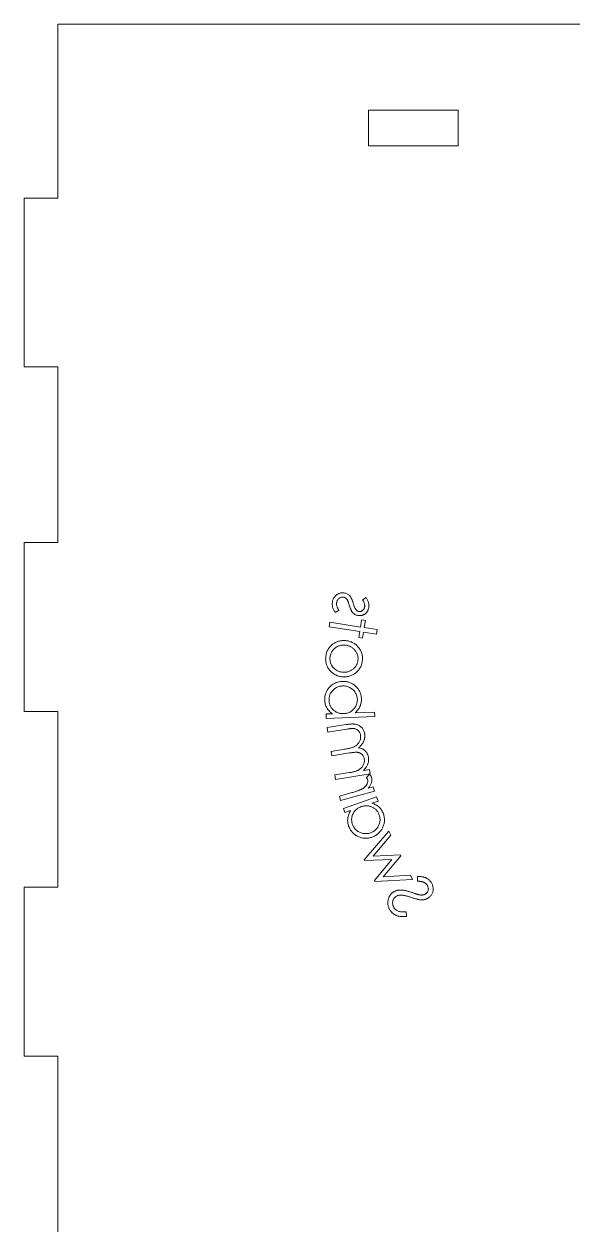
# Model space of a CAD drawing. Header units: inches. Extents: x 0 to 26.9, y 0 to 19.8.
# Drawn here: x 10.895 to 12.488, y 11.96 to 15.451 of the extents above; entities that cross this region are included whole.
import ezdxf

# ---------------------------------------------------------------- set-up
doc = ezdxf.new("R2010")
doc.units = ezdxf.units.IN
doc.header["$MEASUREMENT"] = 0

msp = doc.modelspace()

# ---------------------------------------------------------------- linework, layer by layer
at = {"color": 7, "linetype": 'Continuous', "lineweight": 15}
for p, q in [((10.9927, 15.4514), (13.9827, 15.4514)), ((10.9927, 14.9464), (10.9927, 15.4514)), ((12.1547, 15.2014), (11.8947, 15.2014)), ((11.8947, 15.2014), (11.8947, 15.0984)), ((12.1547, 15.0984), (12.1547, 15.2014)), ((11.8947, 15.0984), (12.1547, 15.0984)), ((10.8947, 14.4564), (10.8947, 14.9464)), ((10.8947, 14.9464), (10.9927, 14.9464)), ((10.9927, 14.4564), (10.8947, 14.4564)), ((10.9927, 13.9464), (10.9927, 14.4564)), ((10.8947, 13.4564), (10.8947, 13.9464)), ((10.8947, 13.9464), (10.9927, 13.9464)), ((10.9927, 13.4564), (10.8947, 13.4564)), ((10.9927, 12.9464), (10.9927, 13.4564)), ((11.9117, 12.9654), (11.9128, 12.9633)), ((10.8947, 12.4564), (10.8947, 12.9464)), ((10.8947, 12.9464), (10.9927, 12.9464)), ((10.9927, 12.4564), (10.8947, 12.4564)), ((10.9927, 11.9464), (10.9927, 12.4564))]:
    msp.add_line(p, q, dxfattribs=at)
at = {"color": 1, "linetype": 'Continuous', "lineweight": 15}
for p, q in [((11.8874, 13.7873), (11.8773, 13.7808)), ((11.7982, 13.7437), (11.809, 13.7499)), ((11.8745, 13.7218), (11.8713, 13.7013)), ((11.8855, 13.7201), (11.8745, 13.7218)), ((11.8824, 13.6996), (11.8855, 13.7201)), ((11.7822, 13.7151), (11.7802, 13.7021)), ((11.7802, 13.7021), (11.8693, 13.6884)), ((11.8713, 13.7013), (11.7822, 13.7151)), ((11.8693, 13.6884), (11.8666, 13.6708)), ((11.8776, 13.6691), (11.8804, 13.6866)), ((11.8804, 13.6866), (11.9176, 13.6809)), ((11.9196, 13.6939), (11.8824, 13.6996)), ((11.9176, 13.6809), (11.9196, 13.6939)), ((11.8666, 13.6708), (11.8776, 13.6691)), ((11.7901, 13.4498), (11.7715, 13.4491)), ((11.7715, 13.4491), (11.772, 13.4362)), ((11.772, 13.4362), (11.9125, 13.4414)), ((11.912, 13.4543), (11.8554, 13.4522)), ((11.9125, 13.4414), (11.912, 13.4543)), ((11.8297, 13.4183), (11.7748, 13.4095)), ((11.7748, 13.4095), (11.777, 13.3962)), ((11.777, 13.3962), (11.8318, 13.405)), ((11.8253, 13.3468), (11.7859, 13.3405)), ((11.7859, 13.3405), (11.788, 13.3276)), ((11.788, 13.3276), (11.8394, 13.3359)), ((11.8395, 13.2788), (11.7969, 13.272)), ((11.7969, 13.272), (11.7989, 13.2592)), ((11.7989, 13.2592), (11.8994, 13.2753)), ((11.8974, 13.2881), (11.88, 13.2853)), ((11.8973, 13.2742), (11.8884, 13.2647)), ((11.8994, 13.2753), (11.8974, 13.2881)), ((11.9082, 13.2378), (11.8938, 13.2338)), ((11.9117, 13.2249), (11.9082, 13.2378)), ((11.8433, 13.2199), (11.8101, 13.2108)), ((11.8101, 13.2108), (11.8136, 13.1979)), ((11.8136, 13.1979), (11.9117, 13.2249)), ((11.918, 13.2084), (11.8218, 13.175)), ((11.9222, 13.1962), (11.918, 13.2084)), ((11.8218, 13.175), (11.8261, 13.1628)), ((11.8261, 13.1628), (11.8426, 13.1686)), ((11.9046, 13.1901), (11.9222, 13.1962)), ((11.9537, 13.1092), (11.8823, 13.0256)), ((11.9077, 13.0367), (11.9597, 13.0971)), ((11.9597, 13.0971), (11.9537, 13.1092)), ((11.8823, 13.0256), (11.8834, 13.0234)), ((11.8834, 13.0234), (11.9624, 13.0263)), ((11.9877, 13.0399), (11.9077, 13.0367)), ((11.9624, 13.0263), (11.9117, 12.9654)), ((11.9371, 12.9765), (11.9887, 13.0378)), ((11.9887, 13.0378), (11.9877, 13.0399)), ((11.9128, 12.9633), (12.0223, 12.969)), ((12.0165, 12.981), (11.9371, 12.9765)), ((12.0223, 12.969), (12.0165, 12.981)), ((12.0372, 12.9778), (12.0365, 12.9638)), ((12.005, 12.8613), (12.0042, 12.8749))]:
    msp.add_line(p, q, dxfattribs=at)
for points, knots in [([(11.8255, 13.8), (11.8245, 13.8002), (11.8225, 13.8006), (11.8196, 13.8007), (11.8166, 13.8006), (11.8138, 13.8002), (11.811, 13.7996), (11.8082, 13.7985), (11.8056, 13.7973), (11.803, 13.7957), (11.8005, 13.7939), (11.7983, 13.7919), (11.7964, 13.7897), (11.7946, 13.7873), (11.7931, 13.7847), (11.7918, 13.782), (11.7908, 13.779), (11.7904, 13.777), (11.7901, 13.7759)], [0, 0, 0, 0, 0.064276, 0.12638, 0.187596, 0.247701, 0.307518, 0.367963, 0.429721, 0.493014, 0.556685, 0.618948, 0.680478, 0.742104, 0.804337, 0.867295, 0.932702, 1, 1, 1, 1]), ([(11.8402, 13.7918), (11.8392, 13.7928), (11.8371, 13.7948), (11.8336, 13.7971), (11.8297, 13.799), (11.8269, 13.7997), (11.8255, 13.8)], [0, 0, 0, 0, 0.252758, 0.497988, 0.745601, 1, 1, 1, 1]), ([(11.8504, 13.7695), (11.8501, 13.7708), (11.8494, 13.7732), (11.8482, 13.7767), (11.847, 13.78), (11.8457, 13.7829), (11.8444, 13.7855), (11.8431, 13.7879), (11.8417, 13.79), (11.8407, 13.7912), (11.8402, 13.7918)], [0, 0, 0, 0, 0.160081, 0.309521, 0.449256, 0.57798, 0.697488, 0.806664, 0.907609, 1, 1, 1, 1]), ([(11.7901, 13.7759), (11.7899, 13.7745), (11.7894, 13.7717), (11.7893, 13.7673), (11.7896, 13.763), (11.7905, 13.7587), (11.7917, 13.7546), (11.7935, 13.7507), (11.7955, 13.747), (11.7973, 13.7448), (11.7982, 13.7437)], [0, 0, 0, 0, 0.126306, 0.251507, 0.37659, 0.503859, 0.631033, 0.754991, 0.877299, 1, 1, 1, 1]), ([(11.809, 13.7499), (11.8083, 13.7509), (11.8069, 13.7528), (11.8052, 13.7557), (11.8038, 13.7587), (11.8027, 13.7616), (11.802, 13.7645), (11.8017, 13.7673), (11.8017, 13.7701), (11.802, 13.772), (11.8022, 13.7729)], [0, 0, 0, 0, 0.147354, 0.286147, 0.417342, 0.540502, 0.660104, 0.774546, 0.887665, 1, 1, 1, 1]), ([(11.8022, 13.7729), (11.8025, 13.7741), (11.8031, 13.7765), (11.8048, 13.7798), (11.807, 13.7826), (11.8097, 13.785), (11.8127, 13.7869), (11.8159, 13.788), (11.8192, 13.7884), (11.8214, 13.7881), (11.8225, 13.788)], [0, 0, 0, 0, 0.135774, 0.263983, 0.391244, 0.521128, 0.64872, 0.767179, 0.88232, 1, 1, 1, 1]), ([(11.8225, 13.788), (11.8234, 13.7877), (11.8251, 13.7873), (11.8275, 13.786), (11.8298, 13.7845), (11.8309, 13.7831), (11.8316, 13.7824)], [0, 0, 0, 0, 0.251369, 0.4988005, 0.7445892, 1, 1, 1, 1]), ([(11.8316, 13.7824), (11.8319, 13.782), (11.8325, 13.7811), (11.8334, 13.7795), (11.8343, 13.7777), (11.8352, 13.7755), (11.8361, 13.7731), (11.837, 13.7704), (11.838, 13.7674), (11.8386, 13.7652), (11.8389, 13.7641)], [0, 0, 0, 0, 0.077098, 0.167841, 0.270807, 0.38928, 0.519598, 0.665909, 0.825356, 1, 1, 1, 1]), ([(11.8389, 13.7641), (11.8392, 13.7629), (11.8399, 13.7606), (11.841, 13.7573), (11.8422, 13.7542), (11.8434, 13.7515), (11.8447, 13.749), (11.846, 13.7467), (11.8474, 13.7448), (11.8484, 13.7436), (11.8489, 13.743)], [0, 0, 0, 0, 0.159113, 0.307829, 0.446423, 0.575104, 0.694251, 0.804338, 0.906585, 1, 1, 1, 1]), ([(11.8578, 13.752), (11.8575, 13.7524), (11.8568, 13.7533), (11.8559, 13.7548), (11.855, 13.7566), (11.8541, 13.7587), (11.8531, 13.761), (11.8522, 13.7636), (11.8513, 13.7665), (11.8508, 13.7685), (11.8504, 13.7695)], [0, 0, 0, 0, 0.0822156, 0.1763818, 0.2819472, 0.4004554, 0.5311455, 0.674219, 0.8308376, 1, 1, 1, 1]), ([(11.8633, 13.735), (11.8642, 13.7349), (11.8661, 13.7345), (11.8688, 13.7344), (11.8715, 13.7344), (11.8741, 13.7348), (11.8766, 13.7354), (11.8791, 13.7363), (11.8815, 13.7375), (11.8838, 13.7389), (11.8859, 13.7405), (11.8879, 13.7423), (11.8896, 13.7443), (11.8912, 13.7465), (11.8925, 13.7488), (11.8936, 13.7514), (11.8946, 13.7541), (11.895, 13.7559), (11.8952, 13.7569)], [0, 0, 0, 0, 0.06574, 0.128676, 0.190593, 0.25097, 0.310665, 0.371123, 0.431721, 0.494369, 0.556943, 0.618332, 0.679441, 0.74087, 0.80313, 0.866273, 0.932162, 1, 1, 1, 1]), ([(11.8831, 13.7587), (11.8829, 13.7577), (11.8824, 13.7558), (11.881, 13.7531), (11.8791, 13.7508), (11.8769, 13.7489), (11.8744, 13.7473), (11.8717, 13.7464), (11.869, 13.7461), (11.8672, 13.7463), (11.8663, 13.7464)], [0, 0, 0, 0, 0.132741, 0.261243, 0.386845, 0.517619, 0.645375, 0.765812, 0.881753, 1, 1, 1, 1]), ([(11.8773, 13.7808), (11.8779, 13.7798), (11.8791, 13.7778), (11.8806, 13.7749), (11.8818, 13.772), (11.8827, 13.7692), (11.8833, 13.7664), (11.8836, 13.7638), (11.8835, 13.7612), (11.8833, 13.7595), (11.8831, 13.7587)], [0, 0, 0, 0, 0.151116, 0.292508, 0.425856, 0.551259, 0.669631, 0.783072, 0.8925, 1, 1, 1, 1]), ([(11.8952, 13.7569), (11.8954, 13.758), (11.8958, 13.7604), (11.8959, 13.764), (11.8955, 13.7677), (11.8947, 13.7714), (11.8935, 13.7753), (11.8919, 13.7792), (11.8899, 13.7833), (11.8883, 13.7859), (11.8874, 13.7873)], [0, 0, 0, 0, 0.109345, 0.220317, 0.334822, 0.453911, 0.578801, 0.710551, 0.851273, 1, 1, 1, 1]), ([(11.8489, 13.743), (11.8498, 13.7421), (11.8518, 13.7401), (11.8553, 13.7378), (11.8592, 13.7361), (11.8619, 13.7354), (11.8633, 13.735)], [0, 0, 0, 0, 0.249463, 0.495043, 0.743204, 1, 1, 1, 1]), ([(11.8663, 13.7464), (11.8655, 13.7466), (11.8639, 13.747), (11.8617, 13.7483), (11.8596, 13.7499), (11.8584, 13.7513), (11.8578, 13.752)], [0, 0, 0, 0, 0.239005, 0.477473, 0.731206, 1, 1, 1, 1]), ([(11.8278, 13.6621), (11.826, 13.6622), (11.8226, 13.6624), (11.8174, 13.6622), (11.8124, 13.6614), (11.8076, 13.6602), (11.8028, 13.6585), (11.7982, 13.6563), (11.7937, 13.6537), (11.7894, 13.6506), (11.7854, 13.6471), (11.7818, 13.6433), (11.7787, 13.6391), (11.7761, 13.6347), (11.7739, 13.6299), (11.7723, 13.6249), (11.7711, 13.6195), (11.7707, 13.6158), (11.7705, 13.614)], [0, 0, 0, 0, 0.062797, 0.124038, 0.18433, 0.244154, 0.304513, 0.365248, 0.427446, 0.491318, 0.55554, 0.617946, 0.679244, 0.741048, 0.803207, 0.866459, 0.931862, 1, 1, 1, 1]), ([(11.8631, 13.6451), (11.8619, 13.6463), (11.8595, 13.6488), (11.8556, 13.6519), (11.8515, 13.6547), (11.8472, 13.657), (11.8426, 13.659), (11.8379, 13.6605), (11.8329, 13.6615), (11.8295, 13.6619), (11.8278, 13.6621)], [0, 0, 0, 0, 0.127696, 0.25264, 0.375894, 0.497921, 0.620466, 0.743965, 0.870104, 1, 1, 1, 1]), ([(11.7828, 13.6129), (11.783, 13.6147), (11.7834, 13.6181), (11.7849, 13.6232), (11.7869, 13.6279), (11.7895, 13.6323), (11.7927, 13.6364), (11.7965, 13.6399), (11.8008, 13.643), (11.8055, 13.6455), (11.8105, 13.6474), (11.8157, 13.6486), (11.821, 13.6492), (11.8246, 13.649), (11.8264, 13.6489)], [0, 0, 0, 0, 0.084146, 0.166017, 0.247348, 0.329405, 0.411552, 0.492586, 0.575052, 0.659824, 0.745128, 0.829608, 0.914002, 1, 1, 1, 1]), ([(11.8264, 13.6489), (11.8278, 13.6488), (11.8305, 13.6485), (11.8345, 13.6476), (11.8383, 13.6463), (11.8419, 13.6448), (11.8454, 13.6428), (11.8486, 13.6405), (11.8516, 13.6378), (11.8544, 13.6349), (11.857, 13.6317), (11.8592, 13.6284), (11.861, 13.6249), (11.8624, 13.6214), (11.8634, 13.6177), (11.864, 13.6139), (11.8643, 13.61), (11.8641, 13.6074), (11.864, 13.6061)], [0, 0, 0, 0, 0.066211, 0.130493, 0.192947, 0.254994, 0.316954, 0.3795, 0.442685, 0.507788, 0.572797, 0.635493, 0.696409, 0.756656, 0.816369, 0.876161, 0.937413, 1, 1, 1, 1]), ([(11.8768, 13.605), (11.8769, 13.6069), (11.8771, 13.6107), (11.8768, 13.6162), (11.8759, 13.6216), (11.8745, 13.6267), (11.8724, 13.6317), (11.8699, 13.6364), (11.8668, 13.6409), (11.8644, 13.6437), (11.8631, 13.6451)], [0, 0, 0, 0, 0.131382, 0.257634, 0.381324, 0.503017, 0.623848, 0.746423, 0.871193, 1, 1, 1, 1]), ([(11.7705, 13.614), (11.7703, 13.6121), (11.7701, 13.6083), (11.7704, 13.6028), (11.7712, 13.5976), (11.7726, 13.5925), (11.7744, 13.5877), (11.7768, 13.5831), (11.7797, 13.5787), (11.783, 13.5746), (11.7868, 13.5708), (11.7908, 13.5675), (11.7949, 13.5646), (11.7993, 13.5621), (11.8039, 13.5601), (11.8087, 13.5585), (11.8137, 13.5574), (11.8172, 13.557), (11.8189, 13.5568)], [0, 0, 0, 0, 0.068368, 0.133962, 0.197429, 0.259661, 0.321326, 0.382758, 0.44506, 0.509132, 0.572987, 0.635239, 0.695839, 0.75592, 0.81575, 0.87617, 0.937208, 1, 1, 1, 1]), ([(11.8198, 13.5701), (11.818, 13.5703), (11.8144, 13.5708), (11.8092, 13.5723), (11.8043, 13.5743), (11.7997, 13.5771), (11.7955, 13.5803), (11.7918, 13.584), (11.7887, 13.5881), (11.7862, 13.5926), (11.7844, 13.5974), (11.7831, 13.6025), (11.7826, 13.6077), (11.7827, 13.6112), (11.7828, 13.6129)], [0, 0, 0, 0, 0.0858879, 0.1704125, 0.2549224, 0.3403677, 0.4251531, 0.5070121, 0.5885007, 0.670267, 0.7522384, 0.8332818, 0.9157541, 1, 1, 1, 1]), ([(11.864, 13.6061), (11.8639, 13.6048), (11.8636, 13.6022), (11.8627, 13.5984), (11.8615, 13.5947), (11.8598, 13.5913), (11.8579, 13.588), (11.8555, 13.5849), (11.8528, 13.5819), (11.8497, 13.5793), (11.8465, 13.5768), (11.843, 13.5747), (11.8395, 13.573), (11.8358, 13.5716), (11.8319, 13.5707), (11.828, 13.5701), (11.8239, 13.5699), (11.8212, 13.57), (11.8198, 13.5701)], [0, 0, 0, 0, 0.063102, 0.12433, 0.184668, 0.244403, 0.30463, 0.365624, 0.428156, 0.492963, 0.558202, 0.621339, 0.683497, 0.745396, 0.807296, 0.869822, 0.934007, 1, 1, 1, 1]), ([(11.8565, 13.5677), (11.858, 13.5689), (11.8609, 13.5712), (11.8647, 13.5751), (11.868, 13.5794), (11.8708, 13.5839), (11.8731, 13.5888), (11.8749, 13.5939), (11.8762, 13.5994), (11.8766, 13.6031), (11.8768, 13.605)], [0, 0, 0, 0, 0.128421, 0.253136, 0.375641, 0.496896, 0.618413, 0.741817, 0.868357, 1, 1, 1, 1]), ([(11.8189, 13.5568), (11.8206, 13.5567), (11.824, 13.5565), (11.8291, 13.5568), (11.834, 13.5574), (11.8388, 13.5586), (11.8435, 13.5602), (11.848, 13.5622), (11.8524, 13.5647), (11.8552, 13.5667), (11.8565, 13.5677)], [0, 0, 0, 0, 0.129253, 0.255222, 0.378806, 0.501271, 0.623792, 0.746593, 0.871876, 1, 1, 1, 1]), ([(11.8185, 13.5436), (11.8167, 13.5435), (11.8132, 13.5432), (11.808, 13.5423), (11.803, 13.5409), (11.7983, 13.5391), (11.7937, 13.5367), (11.7894, 13.5339), (11.7853, 13.5306), (11.7815, 13.5269), (11.778, 13.5228), (11.775, 13.5186), (11.7725, 13.5141), (11.7705, 13.5095), (11.7689, 13.5047), (11.7679, 13.4997), (11.7673, 13.4945), (11.7674, 13.491), (11.7674, 13.4892)], [0, 0, 0, 0, 0.065216, 0.128417, 0.19021, 0.251561, 0.312812, 0.374471, 0.4376, 0.50231, 0.567009, 0.629888, 0.691346, 0.751921, 0.812531, 0.873727, 0.935924, 1, 1, 1, 1]), ([(11.78, 13.4887), (11.78, 13.4905), (11.78, 13.494), (11.7809, 13.4992), (11.7823, 13.5043), (11.7845, 13.5091), (11.7873, 13.5136), (11.7907, 13.5176), (11.7946, 13.5212), (11.7991, 13.5243), (11.8038, 13.5269), (11.8089, 13.5288), (11.8141, 13.5301), (11.8176, 13.5303), (11.8194, 13.5304)], [0, 0, 0, 0, 0.0838927, 0.1660544, 0.247772, 0.3304231, 0.4134007, 0.4950861, 0.5785214, 0.6636892, 0.7492943, 0.8331992, 0.9160505, 1, 1, 1, 1]), ([(11.874, 13.4936), (11.8739, 13.4953), (11.8736, 13.4988), (11.8727, 13.5039), (11.8713, 13.5088), (11.8694, 13.5134), (11.867, 13.5178), (11.8642, 13.5221), (11.8608, 13.5261), (11.857, 13.5298), (11.8529, 13.5332), (11.8486, 13.5362), (11.844, 13.5386), (11.8393, 13.5406), (11.8344, 13.5421), (11.8293, 13.5431), (11.8239, 13.5436), (11.8204, 13.5436), (11.8185, 13.5436)], [0, 0, 0, 0, 0.063825, 0.125679, 0.18618, 0.246308, 0.306722, 0.367784, 0.430422, 0.494964, 0.559623, 0.622542, 0.684416, 0.745962, 0.807511, 0.87025, 0.933969, 1, 1, 1, 1]), ([(11.8194, 13.5304), (11.8212, 13.5304), (11.8248, 13.5305), (11.83, 13.5296), (11.8352, 13.528), (11.8402, 13.5258), (11.8449, 13.5231), (11.8492, 13.5197), (11.8529, 13.5159), (11.856, 13.5116), (11.8586, 13.507), (11.8605, 13.5021), (11.8618, 13.4971), (11.862, 13.4937), (11.8622, 13.4919)], [0, 0, 0, 0, 0.083938, 0.167086, 0.251178, 0.337335, 0.423782, 0.50772, 0.590679, 0.674134, 0.757205, 0.838254, 0.918588, 1, 1, 1, 1]), ([(11.7674, 13.4892), (11.7675, 13.4872), (11.7678, 13.4833), (11.769, 13.4775), (11.7709, 13.472), (11.7734, 13.4669), (11.7766, 13.4621), (11.7805, 13.4576), (11.785, 13.4535), (11.7884, 13.451), (11.7901, 13.4498)], [0, 0, 0, 0, 0.128134, 0.251585, 0.372071, 0.491455, 0.612441, 0.73648, 0.865018, 1, 1, 1, 1]), ([(11.8227, 13.4501), (11.8213, 13.45), (11.8185, 13.45), (11.8143, 13.4504), (11.8103, 13.4512), (11.8065, 13.4523), (11.8028, 13.4538), (11.7993, 13.4557), (11.7959, 13.4579), (11.7928, 13.4605), (11.79, 13.4634), (11.7874, 13.4665), (11.7853, 13.4697), (11.7835, 13.4732), (11.782, 13.4768), (11.781, 13.4806), (11.7802, 13.4846), (11.7801, 13.4873), (11.78, 13.4887)], [0, 0, 0, 0, 0.067157, 0.132005, 0.1951, 0.256892, 0.318317, 0.379878, 0.441955, 0.505703, 0.569299, 0.630872, 0.691032, 0.751394, 0.811669, 0.872616, 0.935186, 1, 1, 1, 1]), ([(11.8622, 13.4919), (11.8622, 13.4902), (11.8622, 13.4866), (11.8613, 13.4814), (11.8597, 13.4763), (11.8575, 13.4713), (11.8548, 13.4667), (11.8515, 13.4625), (11.8477, 13.4589), (11.8434, 13.4559), (11.8387, 13.4534), (11.8337, 13.4517), (11.8283, 13.4504), (11.8246, 13.4502), (11.8227, 13.4501)], [0, 0, 0, 0, 0.0826842, 0.1650197, 0.247505, 0.3324944, 0.4172269, 0.4992339, 0.5806447, 0.6622058, 0.7443936, 0.8271753, 0.9116743, 1, 1, 1, 1]), ([(11.8554, 13.4522), (11.857, 13.4536), (11.86, 13.4564), (11.8639, 13.4611), (11.8672, 13.466), (11.8699, 13.4711), (11.8719, 13.4764), (11.8733, 13.4819), (11.874, 13.4877), (11.874, 13.4916), (11.874, 13.4936)], [0, 0, 0, 0, 0.134778, 0.263624, 0.388372, 0.509738, 0.629644, 0.750269, 0.873143, 1, 1, 1, 1]), ([(11.8834, 13.3918), (11.8831, 13.3935), (11.8825, 13.3968), (11.8806, 13.4014), (11.8783, 13.4057), (11.8753, 13.4095), (11.8718, 13.4128), (11.8678, 13.4155), (11.8634, 13.4176), (11.8593, 13.4188), (11.8558, 13.4195), (11.8529, 13.4198), (11.8497, 13.42), (11.8462, 13.42), (11.8425, 13.4198), (11.8385, 13.4195), (11.8342, 13.419), (11.8312, 13.4185), (11.8297, 13.4183)], [0, 0, 0, 0, 0.075327, 0.147903, 0.218443, 0.289038, 0.359349, 0.429264, 0.500302, 0.574038, 0.613577, 0.656522, 0.703606, 0.754456, 0.809593, 0.868831, 0.932143, 1, 1, 1, 1]), ([(11.8318, 13.405), (11.8331, 13.4052), (11.8356, 13.4056), (11.8392, 13.4061), (11.8425, 13.4065), (11.8454, 13.4066), (11.8481, 13.4068), (11.8505, 13.4067), (11.8526, 13.4066), (11.8549, 13.4062), (11.8575, 13.4055), (11.8604, 13.4041), (11.8631, 13.4022), (11.8655, 13.4), (11.8676, 13.3973), (11.8693, 13.3943), (11.8706, 13.3909), (11.871, 13.3885), (11.8713, 13.3872)], [0, 0, 0, 0, 0.07872, 0.15165, 0.217414, 0.277499, 0.331168, 0.378849, 0.420117, 0.455815, 0.520695, 0.584199, 0.648377, 0.71459, 0.782775, 0.851579, 0.923679, 1, 1, 1, 1]), ([(11.8713, 13.3872), (11.8715, 13.3857), (11.8718, 13.3826), (11.8714, 13.378), (11.8704, 13.3734), (11.8686, 13.3691), (11.8662, 13.3649), (11.8632, 13.3612), (11.8596, 13.358), (11.8562, 13.3556), (11.8531, 13.354), (11.8503, 13.3528), (11.8471, 13.3517), (11.8435, 13.3506), (11.8395, 13.3495), (11.8351, 13.3485), (11.8303, 13.3476), (11.827, 13.3471), (11.8253, 13.3468)], [0, 0, 0, 0, 0.06752, 0.133475, 0.199913, 0.268154, 0.336916, 0.404874, 0.473762, 0.544395, 0.5831, 0.626596, 0.675129, 0.729239, 0.788628, 0.853368, 0.923957, 1, 1, 1, 1]), ([(11.8652, 13.3509), (11.8661, 13.3516), (11.8678, 13.353), (11.8702, 13.3552), (11.8724, 13.3575), (11.8745, 13.3598), (11.8763, 13.3622), (11.8779, 13.3647), (11.8794, 13.3673), (11.8806, 13.3699), (11.8817, 13.3726), (11.8825, 13.3753), (11.8832, 13.378), (11.8837, 13.3808), (11.8839, 13.3835), (11.8839, 13.3863), (11.8838, 13.389), (11.8835, 13.3909), (11.8834, 13.3918)], [0, 0, 0, 0, 0.071447, 0.14075, 0.208155, 0.273625, 0.338195, 0.401202, 0.46388, 0.525675, 0.586865, 0.646922, 0.705973, 0.764475, 0.823302, 0.881721, 0.940199, 1, 1, 1, 1]), ([(11.8394, 13.3359), (11.8409, 13.3361), (11.8437, 13.3365), (11.8477, 13.3371), (11.8513, 13.3375), (11.8547, 13.3378), (11.8576, 13.3379), (11.8602, 13.338), (11.8625, 13.3378), (11.865, 13.3375), (11.8678, 13.3368), (11.8709, 13.3355), (11.8737, 13.3337), (11.8763, 13.3314), (11.8784, 13.3287), (11.8803, 13.3257), (11.8815, 13.3222), (11.882, 13.3198), (11.8823, 13.3186)], [0, 0, 0, 0, 0.083393, 0.159714, 0.229408, 0.292121, 0.347791, 0.396986, 0.439495, 0.475329, 0.539692, 0.602687, 0.665173, 0.729251, 0.794284, 0.8602, 0.928404, 1, 1, 1, 1]), ([(11.8944, 13.323), (11.8942, 13.3242), (11.8938, 13.3266), (11.8927, 13.33), (11.8912, 13.3333), (11.8894, 13.3364), (11.8874, 13.3392), (11.8851, 13.3418), (11.8827, 13.344), (11.88, 13.346), (11.877, 13.3476), (11.8735, 13.3489), (11.8695, 13.3501), (11.8667, 13.3506), (11.8652, 13.3509)], [0, 0, 0, 0, 0.083567, 0.166602, 0.248712, 0.331492, 0.412476, 0.490041, 0.565822, 0.639351, 0.716479, 0.801521, 0.895758, 1, 1, 1, 1]), ([(11.8823, 13.3186), (11.8824, 13.3171), (11.8828, 13.3141), (11.8824, 13.3096), (11.8814, 13.3052), (11.8796, 13.3009), (11.8773, 13.2968), (11.8744, 13.293), (11.8709, 13.2898), (11.8675, 13.2874), (11.8645, 13.2857), (11.8619, 13.2845), (11.8589, 13.2834), (11.8557, 13.2823), (11.8521, 13.2814), (11.8482, 13.2804), (11.8439, 13.2796), (11.841, 13.2791), (11.8395, 13.2788)], [0, 0, 0, 0, 0.067737, 0.135312, 0.203398, 0.274703, 0.346475, 0.41778, 0.489342, 0.563659, 0.603245, 0.647035, 0.694815, 0.746737, 0.803363, 0.864321, 0.929709, 1, 1, 1, 1]), ([(11.88, 13.2853), (11.8814, 13.2867), (11.8839, 13.2893), (11.8872, 13.2934), (11.8899, 13.2973), (11.8912, 13.3001), (11.8918, 13.3015)], [0, 0, 0, 0, 0.283397, 0.542456, 0.780846, 1, 1, 1, 1]), ([(11.8918, 13.3015), (11.8925, 13.3032), (11.8938, 13.3067), (11.8948, 13.3122), (11.8951, 13.3176), (11.8947, 13.3212), (11.8944, 13.323)], [0, 0, 0, 0, 0.257767, 0.507157, 0.753261, 1, 1, 1, 1]), ([(11.9037, 13.264), (11.9034, 13.2649), (11.9028, 13.2667), (11.9014, 13.2693), (11.8995, 13.2718), (11.898, 13.2734), (11.8973, 13.2742)], [0, 0, 0, 0, 0.226795, 0.463963, 0.722776, 1, 1, 1, 1]), ([(11.8765, 13.2316), (11.8758, 13.2312), (11.8741, 13.2303), (11.8714, 13.229), (11.868, 13.2277), (11.8642, 13.2262), (11.8597, 13.2248), (11.8547, 13.2232), (11.8492, 13.2215), (11.8453, 13.2205), (11.8433, 13.2199)], [0, 0, 0, 0, 0.071188, 0.157506, 0.259375, 0.375865, 0.509001, 0.657033, 0.820177, 1, 1, 1, 1]), ([(11.892, 13.2585), (11.8922, 13.2575), (11.8927, 13.2553), (11.8925, 13.2519), (11.8917, 13.2484), (11.8904, 13.2455), (11.8892, 13.2431), (11.888, 13.2413), (11.8865, 13.2396), (11.8849, 13.2379), (11.8831, 13.2363), (11.8811, 13.2346), (11.8789, 13.2331), (11.8773, 13.2321), (11.8765, 13.2316)], [0, 0, 0, 0, 0.097919, 0.197564, 0.304722, 0.420265, 0.482283, 0.545937, 0.612478, 0.682386, 0.755267, 0.832403, 0.91384, 1, 1, 1, 1]), ([(11.8938, 13.2338), (11.8949, 13.2351), (11.897, 13.2377), (11.8996, 13.2417), (11.9017, 13.2455), (11.9032, 13.2494), (11.9042, 13.2531), (11.9046, 13.2568), (11.9045, 13.2605), (11.904, 13.2628), (11.9037, 13.264)], [0, 0, 0, 0, 0.154751, 0.297777, 0.430989, 0.554488, 0.671422, 0.783157, 0.891469, 1, 1, 1, 1]), ([(11.8426, 13.1686), (11.8416, 13.1667), (11.8395, 13.1631), (11.8371, 13.1575), (11.8354, 13.1519), (11.8343, 13.1462), (11.8339, 13.1404), (11.8343, 13.1347), (11.8352, 13.129), (11.8364, 13.1252), (11.837, 13.1233)], [0, 0, 0, 0, 0.134035, 0.263026, 0.387292, 0.509292, 0.629733, 0.750831, 0.873659, 1, 1, 1, 1]), ([(11.8479, 13.1285), (11.8474, 13.1302), (11.8463, 13.1336), (11.8456, 13.1389), (11.8456, 13.1442), (11.8462, 13.1496), (11.8475, 13.1548), (11.8495, 13.1597), (11.852, 13.1643), (11.8553, 13.1685), (11.8591, 13.1722), (11.8633, 13.1754), (11.8681, 13.1781), (11.8716, 13.1794), (11.8734, 13.1801)], [0, 0, 0, 0, 0.082982, 0.165336, 0.247918, 0.332735, 0.417169, 0.498969, 0.579839, 0.661491, 0.743967, 0.826993, 0.911592, 1, 1, 1, 1]), ([(11.8734, 13.1801), (11.8747, 13.1805), (11.8775, 13.1814), (11.8816, 13.1823), (11.8856, 13.1827), (11.8896, 13.1828), (11.8936, 13.1824), (11.8975, 13.1816), (11.9014, 13.1804), (11.9051, 13.1789), (11.9087, 13.177), (11.9121, 13.1748), (11.9151, 13.1723), (11.9178, 13.1695), (11.9203, 13.1665), (11.9225, 13.1632), (11.9243, 13.1595), (11.9253, 13.157), (11.9257, 13.1557)], [0, 0, 0, 0, 0.067132, 0.131992, 0.195122, 0.256923, 0.318031, 0.379707, 0.441644, 0.505389, 0.56864, 0.630605, 0.690845, 0.751036, 0.811357, 0.872443, 0.935458, 1, 1, 1, 1]), ([(11.938, 13.1588), (11.9373, 13.1607), (11.9358, 13.1645), (11.9329, 13.1697), (11.9295, 13.1744), (11.9256, 13.1786), (11.9211, 13.1823), (11.9161, 13.1854), (11.9106, 13.1881), (11.9066, 13.1894), (11.9046, 13.1901)], [0, 0, 0, 0, 0.128791, 0.252942, 0.373558, 0.493741, 0.614235, 0.737659, 0.865628, 1, 1, 1, 1]), ([(11.9002, 13.104), (11.8985, 13.1035), (11.8951, 13.1024), (11.8898, 13.1017), (11.8844, 13.1017), (11.8789, 13.1023), (11.8736, 13.1036), (11.8685, 13.1056), (11.8638, 13.1081), (11.8596, 13.1113), (11.8557, 13.115), (11.8525, 13.1191), (11.8498, 13.1236), (11.8485, 13.1268), (11.8479, 13.1285)], [0, 0, 0, 0, 0.083212, 0.166164, 0.250188, 0.336769, 0.422904, 0.506694, 0.589631, 0.673278, 0.756212, 0.837269, 0.917867, 1, 1, 1, 1]), ([(11.9257, 13.1557), (11.9263, 13.1539), (11.9273, 13.1505), (11.928, 13.1453), (11.9281, 13.14), (11.9274, 13.1348), (11.9261, 13.1296), (11.924, 13.1247), (11.9213, 13.1201), (11.9179, 13.1158), (11.9141, 13.1119), (11.9098, 13.1087), (11.9052, 13.1059), (11.9019, 13.1046), (11.9002, 13.104)], [0, 0, 0, 0, 0.08416, 0.166138, 0.247724, 0.330347, 0.41328, 0.495429, 0.578768, 0.664091, 0.749912, 0.833128, 0.916398, 1, 1, 1, 1]), ([(11.905, 13.0917), (11.9067, 13.0923), (11.91, 13.0936), (11.9147, 13.096), (11.919, 13.0988), (11.9231, 13.1019), (11.9267, 13.1055), (11.93, 13.1095), (11.9329, 13.1139), (11.9355, 13.1186), (11.9376, 13.1235), (11.9393, 13.1285), (11.9404, 13.1335), (11.941, 13.1385), (11.9411, 13.1436), (11.9406, 13.1487), (11.9396, 13.1538), (11.9385, 13.1571), (11.938, 13.1588)], [0, 0, 0, 0, 0.064984, 0.128132, 0.189893, 0.250969, 0.312332, 0.37391, 0.437017, 0.50192, 0.566941, 0.62964, 0.691067, 0.751626, 0.812439, 0.873657, 0.936018, 1, 1, 1, 1]), ([(11.837, 13.1233), (11.8377, 13.1217), (11.8389, 13.1184), (11.8413, 13.1138), (11.8441, 13.1095), (11.8473, 13.1056), (11.8508, 13.102), (11.8548, 13.0989), (11.8592, 13.096), (11.8639, 13.0935), (11.8689, 13.0915), (11.8739, 13.0899), (11.879, 13.0889), (11.8841, 13.0884), (11.8893, 13.0884), (11.8945, 13.089), (11.8998, 13.09), (11.9032, 13.0911), (11.905, 13.0917)], [0, 0, 0, 0, 0.063742, 0.125591, 0.186473, 0.246369, 0.306593, 0.367863, 0.430026, 0.494507, 0.559211, 0.622171, 0.683988, 0.745528, 0.807182, 0.869872, 0.933817, 1, 1, 1, 1]), ([(12.0365, 12.9638), (12.0376, 12.9637), (12.0396, 12.9636), (12.0424, 12.9634), (12.0451, 12.9631), (12.0475, 12.9627), (12.0497, 12.9623), (12.0517, 12.9618), (12.0535, 12.9612), (12.0556, 12.9604), (12.0579, 12.9591), (12.0604, 12.9573), (12.0627, 12.9551), (12.0639, 12.9535), (12.0645, 12.9526)], [0, 0, 0, 0, 0.098367, 0.190362, 0.274981, 0.353623, 0.425144, 0.490759, 0.549795, 0.603395, 0.703246, 0.801066, 0.899621, 1, 1, 1, 1]), ([(12.076, 12.9608), (12.0751, 12.9621), (12.0732, 12.9647), (12.0698, 12.968), (12.066, 12.9708), (12.0626, 12.9728), (12.0595, 12.9741), (12.057, 12.975), (12.0542, 12.9757), (12.0513, 12.9764), (12.0481, 12.9769), (12.0446, 12.9773), (12.041, 12.9776), (12.0385, 12.9777), (12.0372, 12.9778)], [0, 0, 0, 0, 0.108093, 0.213745, 0.320341, 0.428206, 0.484484, 0.545176, 0.609382, 0.678447, 0.751546, 0.82935, 0.912404, 1, 1, 1, 1]), ([(12.0645, 12.9526), (12.0652, 12.9515), (12.0666, 12.9493), (12.0679, 12.9458), (12.0684, 12.9422), (12.0681, 12.9386), (12.0673, 12.9352), (12.0658, 12.9321), (12.0636, 12.9294), (12.0618, 12.928), (12.0608, 12.9272)], [0, 0, 0, 0, 0.138086, 0.267152, 0.392002, 0.517004, 0.639585, 0.757528, 0.876193, 1, 1, 1, 1]), ([(12.0683, 12.9153), (12.0695, 12.9162), (12.0718, 12.9179), (12.0748, 12.9209), (12.0774, 12.9243), (12.0794, 12.928), (12.081, 12.9319), (12.082, 12.936), (12.0823, 12.9402), (12.0821, 12.9445), (12.0814, 12.9488), (12.0802, 12.953), (12.0784, 12.9571), (12.0768, 12.9596), (12.076, 12.9608)], [0, 0, 0, 0, 0.084692, 0.167247, 0.248694, 0.330197, 0.411604, 0.492264, 0.573925, 0.658046, 0.74337, 0.827592, 0.912815, 1, 1, 1, 1]), ([(11.9662, 12.9319), (11.9652, 12.9312), (11.9632, 12.9298), (11.9606, 12.9273), (11.9583, 12.9246), (11.9563, 12.9217), (11.9545, 12.9186), (11.9531, 12.9152), (11.952, 12.9117), (11.9512, 12.9079), (11.9507, 12.9041), (11.9506, 12.9003), (11.9508, 12.8966), (11.9515, 12.8929), (11.9525, 12.8893), (11.9538, 12.8858), (11.9556, 12.8823), (11.957, 12.8802), (11.9577, 12.879)], [0, 0, 0, 0, 0.06163, 0.121881, 0.181348, 0.240369, 0.300261, 0.36109, 0.423977, 0.489011, 0.554329, 0.6178, 0.680302, 0.742657, 0.805246, 0.868311, 0.933128, 1, 1, 1, 1]), ([(11.9694, 12.8855), (11.9688, 12.8864), (11.9676, 12.8883), (11.9663, 12.8914), (11.9653, 12.8946), (11.9647, 12.8979), (11.9645, 12.9013), (11.9648, 12.9045), (11.9655, 12.9075), (11.9666, 12.9104), (11.9681, 12.9131), (11.9698, 12.9156), (11.9719, 12.9177), (11.9735, 12.9189), (11.9743, 12.9195)], [0, 0, 0, 0, 0.088663, 0.176499, 0.263776, 0.352324, 0.439866, 0.522994, 0.605015, 0.685893, 0.765866, 0.843967, 0.921729, 1, 1, 1, 1]), ([(12.0199, 12.9312), (12.0182, 12.9318), (12.015, 12.9329), (12.0101, 12.9343), (12.0056, 12.9355), (12.0013, 12.9365), (11.9974, 12.9373), (11.9936, 12.9378), (11.9901, 12.9381), (11.9869, 12.9381), (11.9839, 12.938), (11.981, 12.9376), (11.9783, 12.9371), (11.9756, 12.9364), (11.9731, 12.9356), (11.9707, 12.9345), (11.9684, 12.9333), (11.9669, 12.9324), (11.9662, 12.9319)], [0, 0, 0, 0, 0.096085, 0.185953, 0.270139, 0.348239, 0.421338, 0.48872, 0.550944, 0.607767, 0.661283, 0.713283, 0.76333, 0.812469, 0.860136, 0.906976, 0.953624, 1, 1, 1, 1]), ([(11.9743, 12.9195), (11.9753, 12.9201), (11.9773, 12.9213), (11.9806, 12.9225), (11.9842, 12.9233), (11.9868, 12.9233), (11.9881, 12.9233)], [0, 0, 0, 0, 0.2371716, 0.4797553, 0.7309852, 1, 1, 1, 1]), ([(11.9881, 12.9233), (11.989, 12.9233), (11.9911, 12.9232), (11.9943, 12.9229), (11.9978, 12.9223), (12.0016, 12.9215), (12.0057, 12.9206), (12.0101, 12.9194), (12.0147, 12.918), (12.0178, 12.9169), (12.0195, 12.9164)], [0, 0, 0, 0, 0.0906019, 0.1910343, 0.3007676, 0.4208551, 0.5506274, 0.6902141, 0.8396387, 1, 1, 1, 1]), ([(12.0412, 12.9244), (12.0409, 12.9245), (12.0399, 12.9246), (12.0384, 12.9251), (12.0364, 12.9257), (12.0339, 12.9265), (12.0311, 12.9274), (12.0277, 12.9285), (12.024, 12.9298), (12.0213, 12.9307), (12.0199, 12.9312)], [0, 0, 0, 0, 0.052528, 0.124598, 0.218752, 0.332575, 0.468634, 0.624386, 0.802305, 1, 1, 1, 1]), ([(12.0608, 12.9272), (12.0602, 12.9268), (12.0589, 12.926), (12.0569, 12.9251), (12.0548, 12.9244), (12.0526, 12.9238), (12.0501, 12.9236), (12.0474, 12.9236), (12.0444, 12.9238), (12.0423, 12.9242), (12.0412, 12.9244)], [0, 0, 0, 0, 0.109553, 0.216997, 0.327453, 0.438415, 0.557333, 0.689266, 0.8372, 1, 1, 1, 1]), ([(12.0042, 12.8749), (12.0021, 12.8747), (11.9982, 12.8744), (11.9925, 12.8744), (11.9874, 12.875), (11.9828, 12.8761), (11.9786, 12.8776), (11.975, 12.8797), (11.9719, 12.8823), (11.9703, 12.8844), (11.9694, 12.8855)], [0, 0, 0, 0, 0.1619093, 0.3095433, 0.4441084, 0.5679115, 0.683055, 0.7912869, 0.8956949, 1, 1, 1, 1]), ([(12.0195, 12.9164), (12.0211, 12.9159), (12.0242, 12.9149), (12.0287, 12.9135), (12.0327, 12.9123), (12.0364, 12.9113), (12.0396, 12.9105), (12.0424, 12.9099), (12.0448, 12.9096), (12.0463, 12.9095), (12.047, 12.9094)], [0, 0, 0, 0, 0.181039, 0.345693, 0.493995, 0.627073, 0.742972, 0.844668, 0.929681, 1, 1, 1, 1]), ([(12.047, 12.9094), (12.048, 12.9094), (12.0499, 12.9094), (12.0528, 12.9096), (12.0556, 12.91), (12.0583, 12.9106), (12.061, 12.9114), (12.0635, 12.9125), (12.066, 12.9138), (12.0675, 12.9148), (12.0683, 12.9153)], [0, 0, 0, 0, 0.131872, 0.260008, 0.386216, 0.509194, 0.631787, 0.753865, 0.876311, 1, 1, 1, 1]), ([(11.9577, 12.879), (11.9583, 12.8782), (11.9595, 12.8765), (11.9615, 12.8743), (11.9635, 12.8721), (11.9658, 12.8702), (11.9681, 12.8683), (11.9706, 12.8668), (11.9732, 12.8653), (11.976, 12.8641), (11.9789, 12.863), (11.9821, 12.8622), (11.9854, 12.8616), (11.9889, 12.8611), (11.9927, 12.8609), (11.9966, 12.8608), (12.0007, 12.8609), (12.0035, 12.8612), (12.005, 12.8613)], [0, 0, 0, 0, 0.0578811, 0.1143638, 0.1704371, 0.2262519, 0.2809981, 0.3362266, 0.3920149, 0.4484691, 0.5064751, 0.5669501, 0.6307973, 0.6972112, 0.7674287, 0.8406714, 0.9182911, 1, 1, 1, 1])]:
    msp.add_open_spline(points, degree=3, knots=knots, dxfattribs=at)
at = {"color": 7, "linetype": 'Continuous', "lineweight": 15}
msp.add_open_spline([(11.8884, 13.2647), (11.8889, 13.2642), (11.8897, 13.2631), (11.8907, 13.2615), (11.8915, 13.26), (11.8918, 13.259), (11.892, 13.2585)], degree=3, knots=[0, 0, 0, 0, 0.294202, 0.559274, 0.793674, 1, 1, 1, 1], dxfattribs=at)

doc.saveas('drawing.dxf')
